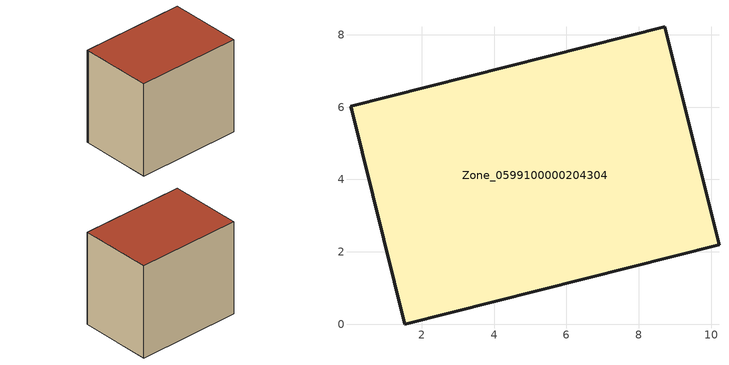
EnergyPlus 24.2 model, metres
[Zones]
Zone_0599100000204304
 floor ground (C_G): 0.06,5.93 0.03,6.03 8.72,8.22 10.22,2.2 1.53,0 z0
 wall outside (C_F): 10.22,2.2 8.72,8.22 0.03,6.03 0.06,5.93 1.53,0 10.22,2.2 z0:8.07
 roof outside (C_R): 0.03,6.03 0.06,5.93 1.53,0 10.22,2.2 8.72,8.22 z8.07
[BUILDING]
Pand.0599100000204304: North Axis=0; Terrain=City; Loads Convergence Tolerance Value=0.04; Temperature Convergence Tolerance Value=0.4; Solar Distribution=FullExterior; Maximum Number of Warmup Days=25; Minimum Number of Warmup Days=1
[Site:Location]
Rotterdam.The.Hague.AP_ZH_NLD Design_Conditions: Latitude=51.96; Longitude=4.45; Time Zone=1; Elevation=-4.5
[SITE:GROUNDTEMPERATURE:BUILDINGSURFACE]
18, 18, 18, 18, 18, 18, 18, 18, 18, 18, 18, 18
[MATERIAL] Thermal Absorptance=0.9; Solar Absorptance=0.7; Visible Absorptance=0.7
Name | Roughness | Thickness | Conductivity | Density | Specific Heat
G.TC.1965-1974 | MediumSmooth | 0.15 | 0.882353 | 540 | 1210
F.TC.1965-1974 | Rough | 0.3 | 0.697674 | 1920 | 840
R.TC.1965-1974 | MediumRough | 0.2 | 0.232558 | 1500 | 1000
[CONSTRUCTION]
C_G: G.TC.1965-1974
C_F: F.TC.1965-1974
C_R: R.TC.1965-1974
[ZONE]
Zone_0599100000204304: Type=1; Multiplier=1; Ceiling Height=Autocalculate; Volume=Autocalculate; Floor Area=autocalculate; Part of Total Floor Area=Yes
[ZONEINFILTRATION:DESIGNFLOWRATE]
Infil_Zone_0599100000204304: Zone or ZoneList or Space or SpaceList=Zone_0599100000204304; Schedule=AlwaysOn; Design Flow Rate Calculation Method=Flow/Area; Flow Rate per Floor Area=0.003; Constant Term Coefficient=1; Temperature Term Coefficient=0; Velocity Term Coefficient=0; Velocity Squared Term Coefficient=0
[HVACTEMPLATE:ZONE:IDEALLOADSAIRSYSTEM]
Zone_0599100000204304: Maximum Heating Supply Air Temperature=50; Minimum Cooling Supply Air Temperature=13; Maximum Heating Supply Air Humidity Ratio=0.0156; Minimum Cooling Supply Air Humidity Ratio=0.0077; Heating Limit=NoLimit; Cooling Limit=NoLimit; Dehumidification Control Type=ConstantSensibleHeatRatio; Cooling Sensible Heat Ratio=0.7; Dehumidification Setpoint=60; Humidification Control Type=None; Humidification Setpoint=30; Outdoor Air Method=None; Outdoor Air Flow Rate per Person=0.00944; Outdoor Air Flow Rate per Zone Floor Area=0; Outdoor Air Flow Rate per Zone=0; Demand Controlled Ventilation Type=None; Outdoor Air Economizer Type=NoEconomizer; Heat Recovery Type=None; Sensible Heat Recovery Effectiveness=0.7; Latent Heat Recovery Effectiveness=0.65
[ZONECONTROL:THERMOSTAT]
ThermostatControl_Zone_0599100000204304: Zone or ZoneList=Zone_0599100000204304; Control Type Schedule=DualSetpointControlType; Control 1=Thermostat_Zone_0599100000204304; Temperature Difference Between Cutout And Setpoint=0
[THERMOSTATSETPOINT:DUALSETPOINT]
Thermostat_Zone_0599100000204304: Heating Setpoint Temperature Schedule=HeatingSetpoint_Zone_0599100000204304; Cooling Setpoint Temperature Schedule=CoolingSetpoint_Zone_0599100000204304
[SCHEDULE:COMPACT]
HeatingSetpoint_Zone_0599100000204304: Through: 12/31, For: AllDays, Until: 24:00, 21
CoolingSetpoint_Zone_0599100000204304: Through: 12/31, For: AllDays, Until: 24:00, 24
DualSetpointControlType: Through: 12/31, For: AllDays, Until: 24:00, 4
AlwaysOn: Through: 12/31, For: AllDays, Until: 24:00, 1
